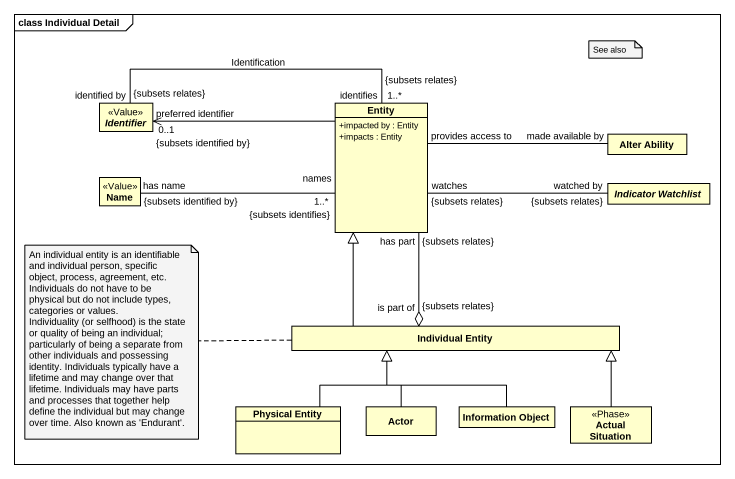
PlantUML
@startuml
mainframe class Individual Detail
hide circle
hide empty members
skinparam classAttributeIconSize 0
abstract class Identifier <<Value>>
class "Entity" as Entity_ {
  +impacted by : Entity
  +impacts : Entity
}
class "Alter Ability" as Alter_Ability
class Name <<Value>>
abstract class "Indicator Watchlist" as Indicator_Watchlist
class "Individual Entity" as Individual_Entity
class "Physical Entity" as Physical_Entity
class "Actor" as Actor_
class "Information Object" as Information_Object
class "Actual Situation" as Actual_Situation <<Phase>>
Identifier "identified by\n{subsets relates}" -right- "identifies\n1..*\n{subsets relates}" Entity_ : Identification
Entity_ -left-> "preferred identifier\n0..1\n{subsets identified by}" Identifier
Alter_Ability "made available by" -left- "provides access to" Entity_
Name "has name\n{subsets identified by}" -right- "names\n1..*\n{subsets identifies}" Entity_
Indicator_Watchlist "watched by\n{subsets relates}" -left- "watches\n{subsets relates}" Entity_
Individual_Entity "is part of\n{subsets relates}" o-up- "has part\n{subsets relates}" Entity_
Individual_Entity -up-|> Entity_
Physical_Entity -right-|> Individual_Entity
Actor_ -up-|> Individual_Entity
Information_Object -up-|> Individual_Entity
Actual_Situation -left-|> Individual_Entity
note as N1
  See also
end note
note left of Individual_Entity
  An individual entity is an identifiable and individual person, specific object, process, agreement, etc. Individuals do not have to be physical but do not include types, categories or values.
  Individuality (or selfhood) is the state or quality of being an individual; particularly of being a separate from other individuals and possessing identity. Individuals typically have a lifetime and may change over that lifetime. Individuals may have parts and processes that together help define the individual but may change over time. Also known as 'Endurant'.
end note
@enduml
